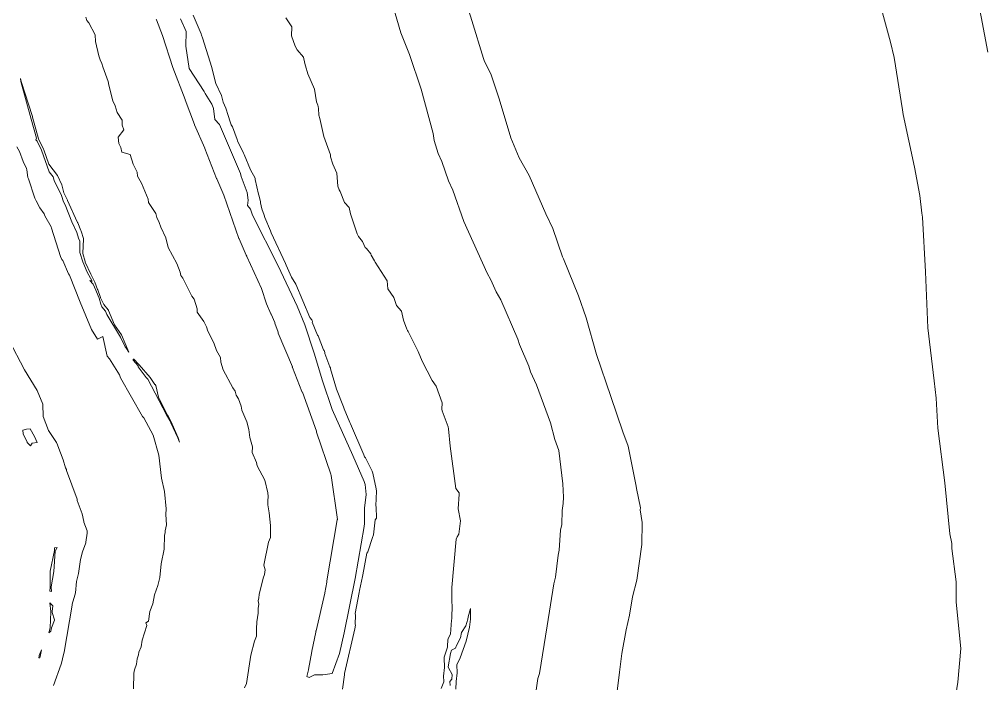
# Model space of a CAD drawing. Header units: metres. Extents: x 809241 to 811075, y 9156873 to 9158251.
# Drawn here: x 809903.2 to 810154.8, y 9157255.2 to 9157428.7 of the extents above; entities that cross this region are included whole.
import ezdxf

# ---------------------------------------------------------------- set-up
doc = ezdxf.new("R2010")
doc.units = ezdxf.units.M
doc.layers.add('C-TOPO-MAJR', color=9, linetype='Continuous')

msp = doc.modelspace()

# ---------------------------------------------------------------- linework, layer by layer
at = {"layer": 'C-TOPO-MAJR', "color": 9, "linetype": 'Continuous', "lineweight": 5}
for points, elevation in [([(810058.13, 9157243.43), (810059.99, 9157258.22), (810060.53, 9157263.11), (810061.68, 9157269.32), (810062.59, 9157273.11), (810063.37, 9157277.89), (810064.53, 9157282.24), (810065.83, 9157291.57), (810065.87, 9157297.29), (810065.4, 9157300.66), (810065.45, 9157301.13), (810064.37, 9157306.22), (810064.34, 9157306.82), (810062.23, 9157317.23), (810060.81, 9157321.02), (810057.69, 9157330.22), (810053.94, 9157341.16), (810051.22, 9157350.77), (810049.23, 9157356.49), (810045.31, 9157366.17), (810045.06, 9157366.67), (810042.57, 9157374.06), (810040.7, 9157377.88), (810036.34, 9157387.97), (810033.76, 9157392.51), (810031.56, 9157397.75), (810028.54, 9157407.97), (810026.43, 9157414.2), (810024.64, 9157417.94), (810024.44, 9157418.49), (810021.35, 9157428.38), (810018.34, 9157438.35)], 2620), ([(810146.78, 9157245.66), (810148.36, 9157255.67), (810149.08, 9157264.44), (810147.94, 9157276.52), (810147.91, 9157281.85), (810146.78, 9157290.51), (810146.73, 9157291.83), (810146.28, 9157294.33), (810144.97, 9157307.64), (810143.1, 9157321.99), (810142.71, 9157329.75), (810142.14, 9157334.3), (810140.51, 9157348.13), (810139.91, 9157362.78), (810139.14, 9157377.01), (810138.91, 9157378.12), (810138.41, 9157382.67), (810137, 9157390.07), (810134.05, 9157403.86), (810133.91, 9157405.12), (810131.67, 9157418.71), (810130.71, 9157422.73), (810127.07, 9157436.24)], 2610), ([(810153.55, 9157434.05), (810156.17, 9157420.1)], 2600), ([(810000.75, 9157432.36), (810002.83, 9157425.22), (810005.08, 9157419.56), (810008.13, 9157410.44), (810011.3, 9157398.92), (810011.56, 9157397.1), (810012.62, 9157393.7), (810013.53, 9157391.59), (810015.3, 9157386.54), (810016.41, 9157384.1), (810019.33, 9157375.91), (810025.35, 9157362.43), (810026.32, 9157360.73), (810027.78, 9157357.55), (810028.96, 9157355.46), (810033.36, 9157345.21), (810033.82, 9157343.82), (810036.24, 9157338.13), (810036.7, 9157336.67), (810038.27, 9157333.23), (810041.95, 9157323.39), (810043.1, 9157318.98), (810044.1, 9157316.08), (810045.2, 9157307.46), (810045.35, 9157303.91), (810045.25, 9157302.3), (810044.98, 9157300.44), (810044.89, 9157296.83), (810044.56, 9157295.33), (810044.24, 9157290.13), (810043.9, 9157288.81), (810043.25, 9157283.04), (810042.84, 9157281.3), (810041.09, 9157270.31), (810039.04, 9157257.93), (810038.67, 9157256.56), (810037.82, 9157251.06)], 2630), ([(809962.01, 9157254.17), (809962.53, 9157255.32), (809963.7, 9157262.71), (809964.62, 9157266.35), (809965.13, 9157267.61), (809965.11, 9157269.52), (809965.26, 9157271.41), (809965.58, 9157273.67), (809965.58, 9157274.83), (809965.73, 9157276), (809965.59, 9157276.91), (809965.76, 9157277.67), (809965.85, 9157278.55), (809966.92, 9157282.81), (809967.25, 9157283.74), (809967.37, 9157284.94), (809967.07, 9157286.15), (809968.3, 9157292.21), (809968.79, 9157293.43), (809968.77, 9157296.5), (809968.48, 9157299.86), (809968.1, 9157301.94), (809968.09, 9157302.99), (809968.19, 9157304.1), (809968.14, 9157305.04), (809967.35, 9157308.4), (809965.35, 9157312.13), (809965.16, 9157313), (809963.98, 9157315.58), (809964.12, 9157317.1), (809963.36, 9157319.52), (809963.15, 9157321.57), (809962.59, 9157323.59), (809961.32, 9157326.64), (809961.11, 9157327.72), (809960.43, 9157329.62), (809959.87, 9157330.56), (809959.56, 9157331.66), (809958.98, 9157332.49), (809956.41, 9157337.17), (809955.86, 9157339.2), (809955.73, 9157340.39), (809954.71, 9157342.26), (809953.96, 9157344.22), (809952.4, 9157347.31), (809952.05, 9157348.4), (809951.4, 9157349.81), (809949.66, 9157352.21), (809949.62, 9157353.14), (809948.86, 9157355.64), (809948.24, 9157356.4), (809945.86, 9157361.09), (809945.39, 9157361.78), (809945.17, 9157362.7), (809944.34, 9157364.99), (809942.04, 9157369.11), (809941.45, 9157371.65), (809940.11, 9157374.42), (809939.74, 9157375.68), (809939.09, 9157376.97), (809938.81, 9157377.98), (809936.94, 9157380.86), (809936.85, 9157381.77), (809935.08, 9157385.92), (809934.06, 9157387.75), (809934, 9157388.76), (809932.93, 9157390.88), (809932.17, 9157393.39), (809930, 9157393.99), (809929.72, 9157395.24), (809929.19, 9157396.32), (809929.03, 9157397.92), (809930.44, 9157399.87), (809930.02, 9157401.06), (809930.06, 9157402.41), (809928.78, 9157404.39), (809928.19, 9157406.11), (809927.6, 9157407.43), (809926.57, 9157411.51), (809926.42, 9157412.47), (809924.98, 9157416.3), (809924.72, 9157417.17), (809924.27, 9157418.1), (809923.91, 9157419.22), (809923.11, 9157422.88), (809923.01, 9157424.65), (809921.38, 9157427.84), (809920.78, 9157428.44), (809920.57, 9157429.29)], 2660), ([(809945.31, 9157428.82), (809946.76, 9157425.5), (809946.71, 9157421.68), (809947.53, 9157415.88), (809951.49, 9157409.87), (809951.75, 9157409.31), (809953.43, 9157406.59), (809953.81, 9157405.67), (809953.89, 9157405.43), (809954.23, 9157402.56), (809955.5, 9157401.23), (809960.92, 9157388.45), (809961.11, 9157387.7), (809962.67, 9157383.45), (809962.99, 9157381.45), (809962.83, 9157380.06), (809963.56, 9157379.12), (809964.07, 9157377.58), (809970.84, 9157364.31), (809975.73, 9157353.8), (809977.77, 9157348.94), (809980.21, 9157341.54), (809982.39, 9157334.34), (809984.93, 9157326.84), (809990.27, 9157314.83), (809993.29, 9157308), (809993.49, 9157307.21), (809993.78, 9157304.65), (809993.37, 9157301.07), (809993.34, 9157297.04), (809993.26, 9157296.28), (809990.87, 9157282.69), (809988.04, 9157268.48), (809986.8, 9157263.08), (809984.92, 9157257.85), (809982.48, 9157257.57), (809980.32, 9157257.52), (809978.91, 9157256.84), (809978.28, 9157257.08), (809978.7, 9157258.81), (809978.71, 9157258.9), (809979.59, 9157263.6), (809979.63, 9157263.69), (809980.65, 9157268.72), (809980.66, 9157268.98), (809980.69, 9157269.07), (809983.01, 9157278.91), (809983.01, 9157278.99), (809983.54, 9157281.76), (809983.54, 9157281.79), (809983.51, 9157282.11), (809986.25, 9157297.99), (809986.25, 9157298.03), (809986.28, 9157298.13), (809984.62, 9157309.56), (809984.54, 9157309.91), (809980.84, 9157320.9), (809980.83, 9157320.96), (809980.81, 9157321.02), (809980.8, 9157321.09), (809980.8, 9157321.16), (809977.16, 9157331.34), (809977.01, 9157331.41), (809976.98, 9157331.54), (809974.51, 9157337.82), (809974.48, 9157337.9), (809974.53, 9157337.98), (809970.83, 9157346.75), (809970.8, 9157346.99), (809969.95, 9157349.39), (809969.93, 9157349.51), (809968.95, 9157351.73), (809968.87, 9157351.85), (809967.75, 9157354.46), (809966.41, 9157358.44), (809962.64, 9157366.81), (809962.57, 9157366.9), (809962.49, 9157366.97), (809962.5, 9157367.03), (809962.45, 9157367.12), (809960.61, 9157371.43), (809960.55, 9157371.51), (809956.6, 9157382.83), (809954.74, 9157387.04), (809954.73, 9157387.13), (809951.67, 9157394.99), (809951.66, 9157395.05), (809948.97, 9157401.18), (809948.93, 9157401.24), (809946.53, 9157407.66), (809946.49, 9157407.71), (809946.47, 9157407.82), (809943.27, 9157416.16), (809940.59, 9157424.52), (809939.01, 9157428.57), (809938.97, 9157428.77)], 2650), ([(809987.59, 9157253.84), (809988.11, 9157257.58), (809988.1, 9157257.88), (809990.83, 9157269.59), (809990.96, 9157270.51), (809990.93, 9157270.74), (809991.03, 9157273.1), (809990.92, 9157273.55), (809992, 9157279.03), (809992.04, 9157279.54), (809992.79, 9157283.24), (809992.92, 9157283.69), (809994, 9157289.28), (809994.24, 9157289.64), (809995.4, 9157293.43), (809995.69, 9157294.09), (809996.16, 9157297.99), (809996.48, 9157298.45), (809996.42, 9157301.38), (809996.29, 9157301.68), (809996.5, 9157305.49), (809996.44, 9157306.15), (809995.53, 9157310.2), (809995.33, 9157310.75), (809993.58, 9157314.25), (809993.39, 9157314.48), (809993.29, 9157314.73), (809993.15, 9157314.97), (809989.73, 9157323.05), (809989.5, 9157323.43), (809988.06, 9157327.01), (809987.98, 9157327.29), (809987.85, 9157327.54), (809986.05, 9157332.11), (809984.45, 9157337.45), (809984.45, 9157337.75), (809984.33, 9157338), (809983.02, 9157341.44), (809983.01, 9157341.69), (809982.93, 9157341.95), (809982.78, 9157342.2), (809982.61, 9157342.39), (809981.23, 9157346.03), (809981.11, 9157346.23), (809979.71, 9157349.62), (809979.73, 9157349.84), (809979.56, 9157350.23), (809979.09, 9157350.83), (809975.39, 9157359.56), (809974.28, 9157361.41), (809972.89, 9157364.5), (809972.74, 9157364.97), (809968.98, 9157372.96), (809968.81, 9157373.47), (809967.28, 9157377), (809967.16, 9157377.59), (809966.53, 9157379.2), (809966.18, 9157380.79), (809966.14, 9157381.13), (809965.73, 9157382.81), (809965.62, 9157383.08), (809964.82, 9157386.87), (809964.79, 9157387.25), (809963.58, 9157389.44), (809961.94, 9157393.44), (809961.7, 9157393.76), (809960.18, 9157396.99), (809960.11, 9157397.32), (809958.84, 9157400.63), (809958.66, 9157400.87), (809958.51, 9157401.19), (809957.45, 9157404.36), (809957.39, 9157404.72), (809957.12, 9157405.48), (809956.42, 9157407.06), (809955.97, 9157408.83), (809954.49, 9157411.98), (809954.3, 9157412.55), (809953.47, 9157416.11), (809951.02, 9157423.84), (809950.74, 9157424.54), (809950.69, 9157424.95), (809948.57, 9157429.82)], 2650), ([(810013.37, 9157254.01), (810014.04, 9157255.75), (810014.05, 9157255.83), (810013.95, 9157257.2), (810014.24, 9157259.43), (810014.29, 9157259.57), (810014.16, 9157261.9), (810014.2, 9157262.19), (810015.06, 9157264.73), (810015.05, 9157264.99), (810015.13, 9157266.71), (810015.29, 9157267.23), (810015.85, 9157268.18), (810016.07, 9157271.78), (810016.17, 9157272.18), (810016.23, 9157275.95), (810016.17, 9157276.28), (810016.17, 9157280.33), (810017.33, 9157293.01), (810017.58, 9157293.55), (810018.03, 9157294.3), (810018.39, 9157297.78), (810017.86, 9157300.92), (810018.1, 9157304.68), (810018.04, 9157305.11), (810017.2, 9157306.23), (810015.7, 9157317.28), (810015.33, 9157321.79), (810015.22, 9157322.28), (810013.63, 9157326.46), (810013.53, 9157326.89), (810013.67, 9157328.61), (810012.1, 9157332.92), (810010.99, 9157334.4), (810008.42, 9157339.44), (810007.35, 9157342), (810004.75, 9157347.17), (810004.61, 9157347.5), (810004.45, 9157347.8), (810003.53, 9157350.17), (810003.02, 9157352.53), (810001.74, 9157354), (810001, 9157356.07), (809999.43, 9157358.31), (809999.25, 9157360.4), (809996.1, 9157365.31), (809995.98, 9157365.62), (809995.13, 9157367.12), (809994.97, 9157367.46), (809993.88, 9157368.88), (809993.52, 9157369.15), (809992.85, 9157370.68), (809991.82, 9157372.04), (809991.43, 9157372.7), (809989.65, 9157377.95), (809989.35, 9157379.55), (809988.11, 9157380.91), (809987.02, 9157383.79), (809986.73, 9157384.23), (809986.41, 9157385.19), (809986.09, 9157388.57), (809985.09, 9157390.89), (809984.51, 9157392.8), (809984.49, 9157393.34), (809982.74, 9157398.12), (809981.69, 9157402.86), (809981.39, 9157403.71), (809981.35, 9157405.46), (809981.21, 9157405.97), (809981.2, 9157406.31), (809980.8, 9157407.21), (809980.33, 9157410.47), (809978.51, 9157414.5), (809977.96, 9157416.6), (809977.75, 9157417.14), (809977.38, 9157418.81), (809975.72, 9157420.71), (809975.25, 9157421.72), (809974.3, 9157424.43), (809974.37, 9157426.73), (809972.84, 9157429.13)], 2640), ([(809933, 9157253.88), (809933.1, 9157258.02), (809933.26, 9157258.86), (809933.76, 9157260.34), (809934, 9157261.75), (809934.32, 9157262.79), (809934.39, 9157263.42), (809935.01, 9157264.85), (809935.26, 9157266.57), (809936.46, 9157270.41), (809936.26, 9157271.14), (809936.91, 9157271.6), (809937.27, 9157274.06), (809938.07, 9157276.11), (809938.5, 9157278.4), (809939.37, 9157280.9), (809939.67, 9157282.3), (809939.85, 9157282.93), (809940.21, 9157286.51), (809940.99, 9157290.34), (809941.14, 9157294.03), (809941.25, 9157294.6), (809941.26, 9157295.18), (809941.61, 9157296.71), (809941.48, 9157299.45), (809941.58, 9157300.92), (809941.11, 9157305.4), (809940.34, 9157308.93), (809939.62, 9157314.91), (809938.14, 9157320.1), (809935.67, 9157324.64), (809935.33, 9157324.98), (809929.59, 9157335.13), (809929.31, 9157335.86), (809926.71, 9157340.05), (809926.1, 9157340.78), (809925.03, 9157345.92), (809923.59, 9157345.21), (809922.07, 9157347.76), (809919.08, 9157354.86), (809916.27, 9157361.92), (809916.06, 9157362.29), (809914.55, 9157365.7), (809914.32, 9157366.02), (809913.96, 9157366.79), (809911.57, 9157374.16), (809911.49, 9157374.56), (809909.85, 9157377.42), (809909.68, 9157377.96), (809908.52, 9157379.48), (809907.62, 9157381.3), (809907.21, 9157381.99), (809905.6, 9157387.06), (809905.44, 9157387.4), (809905.11, 9157389.39), (809905.02, 9157389.73), (809904.18, 9157391.57), (809903.24, 9157394.17), (809902.5, 9157395.42)], 2670), ([(809912.09, 9157254.8), (809914.14, 9157260.31), (809914.16, 9157260.58), (809914.68, 9157262.83), (809914.88, 9157263.46), (809917.01, 9157275.72), (809916.97, 9157276.02), (809917.68, 9157278.35), (809917.82, 9157278.95), (809918.16, 9157281.94), (809918.66, 9157284.04), (809919.18, 9157287.69), (809919.68, 9157289.65), (809920.52, 9157291.98), (809920.54, 9157292.23), (809920.88, 9157294.55), (809920.87, 9157295.12), (809920.01, 9157297.39), (809920.04, 9157297.56), (809919.64, 9157299.61), (809918.32, 9157303.07), (809918.25, 9157303.42), (809915.54, 9157310.87), (809915.49, 9157311.14), (809915.23, 9157311.57), (809914.66, 9157313.69), (809913.22, 9157317.36), (809913.14, 9157317.64), (809912.91, 9157318.22), (809910.84, 9157321.35), (809909.42, 9157324.99), (809909.34, 9157328.25), (809907.84, 9157331.77), (809904.57, 9157337.23), (809900.43, 9157345.05)], 2680), ([(810017.18, 9157253.83), (810017.27, 9157255.83), (810017.55, 9157258.1), (810017.49, 9157260.13), (810017.43, 9157260.12), (810017.48, 9157260.16), (810017.49, 9157260.15), (810018.35, 9157262.01), (810019.87, 9157266.36), (810020.81, 9157269.95), (810021, 9157272.1), (810021.03, 9157272.25), (810021.08, 9157274.86), (810020.41, 9157272.66), (810020.36, 9157272.1), (810019.85, 9157270.34), (810018.71, 9157268.6), (810018.41, 9157267.21), (810017.38, 9157265.18), (810017.1, 9157264.51), (810016.1, 9157263.97), (810015.8, 9157263.08), (810015.2, 9157259.59), (810015.26, 9157259.35), (810016.21, 9157257.67), (810016.12, 9157256.41), (810015.64, 9157255.84), (810015.77, 9157254.73)], 2640)]:
    msp.add_lwpolyline(points, dxfattribs=dict(at, elevation=elevation))
for points, elevation in [([(809930.98, 9157343.06), (809931.83, 9157341.77), (809929.88, 9157346.3), (809928.08, 9157348.94), (809926.48, 9157352.68), (809926.46, 9157352.77), (809926.4, 9157352.87), (809925.22, 9157354.27), (809924.36, 9157356.01), (809924.36, 9157356.06), (809923.68, 9157358.05), (809923.62, 9157358.18), (809922.95, 9157360.12), (809921.82, 9157362.17), (809920.42, 9157365.31), (809920.41, 9157365.39), (809920.35, 9157365.48), (809919.78, 9157367.56), (809919.75, 9157367.64), (809919.92, 9157371.31), (809919.91, 9157371.47), (809919.38, 9157373.43), (809919.29, 9157373.59), (809918.43, 9157375.53), (809918.39, 9157375.65), (809918.26, 9157375.85), (809915.8, 9157381.43), (809915.75, 9157381.48), (809914.77, 9157383.38), (809914.3, 9157385.5), (809913.13, 9157387.9), (809910.88, 9157390.89), (809909.56, 9157394.67), (809909.54, 9157394.77), (809909.53, 9157394.84), (809908.21, 9157397.55), (809906.65, 9157403.15), (809906.61, 9157403.3), (809903.64, 9157412.49), (809903.48, 9157413.28), (809903.57, 9157412.47), (809906.31, 9157402.65), (809907.68, 9157397.67), (809907.48, 9157397.25), (809907.87, 9157396.93), (809908.95, 9157394.54), (809911.01, 9157388.86), (809912.01, 9157387.58), (809912.29, 9157386.61), (809914.19, 9157382.73), (809914.72, 9157381.04), (809915.19, 9157380.31), (809916.9, 9157375.85), (809918.22, 9157373.07), (809918.65, 9157371.53), (809918.95, 9157370.79), (809918.98, 9157367.81), (809919.78, 9157365.35), (809920.89, 9157362.73), (809922.17, 9157360.33), (809921.62, 9157360.52), (809922.5, 9157359.57), (809923.19, 9157357.98), (809923.3, 9157357.53), (809924.07, 9157355.89), (809924.48, 9157354.31), (809924.72, 9157353.68), (809925.66, 9157352.49), (809926.03, 9157351.66), (809929.61, 9157345.75), (809930.87, 9157343.18), (809930.98, 9157343.06)], 2670), ([(809944.64, 9157319.44), (809944.64, 9157319.44), (809942.88, 9157323.6), (809942.86, 9157323.63), (809941.85, 9157325.42), (809941.84, 9157325.44), (809939.55, 9157330.06), (809938.81, 9157333.12), (809938.71, 9157333.32), (809938.58, 9157333.37), (809937.33, 9157335.17), (809934.46, 9157338.53), (809934.41, 9157338.62), (809933.06, 9157339.96), (809932.88, 9157339.94), (809932.91, 9157339.69), (809934.24, 9157338.19), (809934.26, 9157337.94), (809936.29, 9157335.17), (809936.76, 9157334.75), (809941.63, 9157325.43), (809942.73, 9157323.55), (809942.75, 9157323.39), (809944.62, 9157319.43), (809944.99, 9157318.26), (809944.64, 9157319.44)], 2670), ([(809905.19, 9157318.28), (809905.2, 9157318.25), (809906.09, 9157317.35), (809906.51, 9157318.02), (809907.86, 9157318.18), (809907.11, 9157319.81), (809906.05, 9157321.82), (809905.09, 9157321.67), (809904.14, 9157321.4), (809904.21, 9157320.47), (809905.19, 9157318.28)], 2680), ([(809912.36, 9157290), (809911.22, 9157284.6), (809911.24, 9157280.46), (809911.23, 9157280.43), (809911.23, 9157280.42), (809911.12, 9157279.4), (809911.56, 9157279.33), (809911.53, 9157280.41), (809911.47, 9157280.52), (809912.24, 9157284.51), (809912.55, 9157289.86), (809912.6, 9157290), (809913.05, 9157290.82), (809912.39, 9157290.7), (809912.36, 9157290)], 2680), ([(809911.41, 9157273.98), (809911.24, 9157269.8), (809910.89, 9157268.53), (809911.45, 9157268.95), (809911.6, 9157269.82), (809912.38, 9157271.82), (809912.4, 9157271.9), (809911.8, 9157273.82), (809911.79, 9157274.04), (809911.93, 9157275.57), (809911.11, 9157276.35), (809911.43, 9157274.06), (809911.41, 9157273.98)], 2680), ([(809908.37, 9157262.54), (809908.27, 9157262), (809908.52, 9157261.94), (809908.66, 9157262.33), (809908.95, 9157264.06), (809908.38, 9157262.55), (809908.37, 9157262.54)], 2680)]:
    msp.add_lwpolyline(points, close=True, dxfattribs=dict(at, elevation=elevation))

doc.saveas('drawing.dxf')
